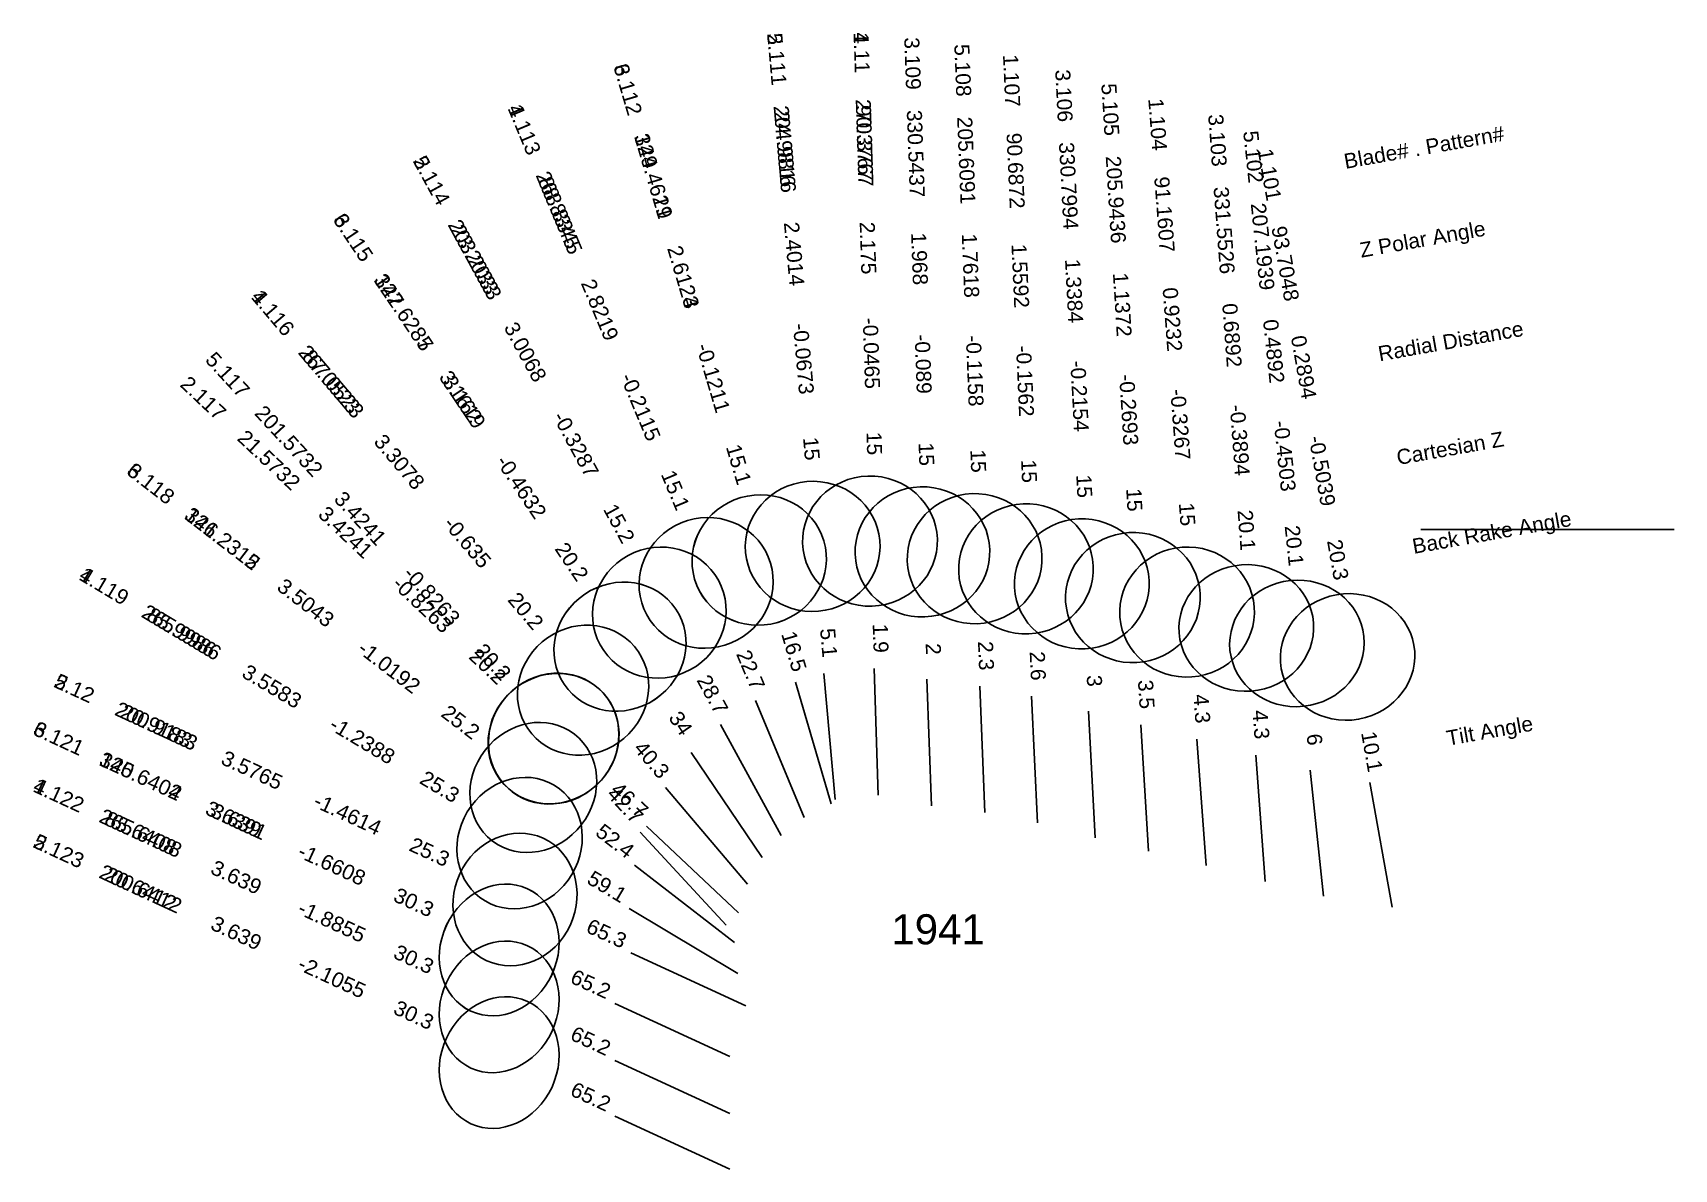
# Model space of a CAD drawing. Header units: inches. Extents: x 30.52 to 37, y 15.47 to 19.96.
import ezdxf
from ezdxf.enums import TextEntityAlignment as Align

# ---------------------------------------------------------------- set-up
doc = ezdxf.new("R2010")
doc.units = ezdxf.units.IN
doc.header["$MEASUREMENT"] = 0
for name, color, linetype, true_color in [('Blade_1', 30, 'Continuous', 0xff7f00), ('Blade_2', 7, 'Continuous', 0xcccc00), ('Blade_3', 7, 'Continuous', 0x00cc00), ('Blade_4', 7, 'Continuous', 0x00cccc), ('Blade_5', 7, 'Continuous', 0x0066cc), ('Blade_6', 190, 'Continuous', 0x7f00ff)]:
    doc.layers.add(name, color=color, linetype=linetype, true_color=true_color)
doc.styles.get("Standard").update_dxf_attribs({"font": 'arial.ttf'})

msp = doc.modelspace()

# ---------------------------------------------------------------- linework, layer by layer
msp.add_line((36, 18), (37, 18))
at = {"layer": 'Blade_1'}
for p, q in [((33.8412, 17.4503), (33.8574, 16.9505)), ((33.3726, 17.3241), (33.5657, 16.8629)), ((34.4633, 17.3408), (34.4857, 16.8413)), ((35.1148, 17.1712), (35.1525, 16.6727)), ((33.0177, 16.9809), (33.3409, 16.5994)), ((35.7986, 17.0004), (35.886, 16.508)), ((32.8739, 16.5028), (33.303, 16.2463)), ((32.8181, 15.9034), (33.272, 15.6938))]:
    msp.add_line(p, q, dxfattribs=at)
for centre, major_axis, ratio in [((33.825, 17.9535), (0.2659, 0.0086), 0.96589), ((33.1781, 17.7885), (0.2454, 0.1028), 0.96527), ((34.4408, 17.8438), (0.2657, 0.0119), 0.965856), ((35.0768, 17.6733), (0.2652, 0.0201), 0.965728), ((35.7106, 17.4961), (0.2619, 0.0465), 0.937729), ((32.6922, 17.365), (0.2029, 0.172), 0.938451), ((32.4417, 16.7612), (0.1365, 0.2283), 0.904412), ((32.361, 16.1145), (0.1115, 0.2415), 0.863714)]:
    msp.add_ellipse(centre, major_axis=major_axis, ratio=ratio, dxfattribs=at)
at = {"layer": 'Blade_2'}
for p, q in [((33.6432, 17.4312), (33.6875, 16.9331)), ((33.2346, 17.2295), (33.4744, 16.7907)), ((32.9423, 16.8283), (33.3061, 16.4854)), ((32.8808, 16.3279), (33.3349, 16.1188)), ((32.8181, 15.6834), (33.272, 15.4738))]:
    msp.add_line(p, q, dxfattribs=at)
for centre, major_axis, ratio in [((33.5986, 17.9327), (0.265, 0.0235), 0.965775), ((32.9932, 17.6713), (0.2334, 0.1276), 0.96517), ((32.5759, 17.1737), (0.1825, 0.1936), 0.938332), ((32.4235, 16.5386), (0.1113, 0.2416), 0.904301), ((32.361, 15.8945), (0.1115, 0.2415), 0.863711)]:
    msp.add_ellipse(centre, major_axis=major_axis, ratio=ratio, dxfattribs=at)
at = {"layer": 'Blade_3'}
for p, q in [((33.5304, 17.3961), (33.6722, 16.9166)), ((34.0498, 17.4078), (34.0675, 16.9081)), ((34.6878, 17.2818), (34.7138, 16.7825)), ((33.1194, 17.1192), (33.3988, 16.7046)), ((35.3482, 17.1085), (35.3853, 16.6099)), ((32.8946, 16.6736), (33.2907, 16.3684)), ((32.818, 16.1281), (33.2719, 15.9184))]:
    msp.add_line(p, q, dxfattribs=at)
for centre, major_axis, ratio in [((33.3876, 17.8789), (0.2551, 0.0754), 0.965419), ((34.032, 17.911), (0.2658, 0.0094), 0.965882), ((34.6616, 17.7846), (0.2656, 0.0138), 0.965832), ((32.838, 17.5368), (0.2206, 0.1486), 0.938569), ((35.3108, 17.6106), (0.2653, 0.0197), 0.939348), ((32.4957, 16.9808), (0.1623, 0.2107), 0.904543), ((32.3609, 16.3392), (0.1115, 0.2415), 0.863717)]:
    msp.add_ellipse(centre, major_axis=major_axis, ratio=ratio, dxfattribs=at)
at = {"layer": 'Blade_4'}
for p, q in [((33.8412, 17.4503), (33.8574, 16.9505)), ((33.3726, 17.3241), (33.5657, 16.8629)), ((33.0177, 16.9809), (33.3409, 16.5994)), ((32.8739, 16.5028), (33.303, 16.2463)), ((32.8181, 15.9034), (33.272, 15.6938))]:
    msp.add_line(p, q, dxfattribs=at)
for centre, major_axis, ratio in [((33.825, 17.9535), (0.2659, 0.0086), 0.96589), ((33.1781, 17.7885), (0.2454, 0.1028), 0.96527), ((32.6922, 17.365), (0.2029, 0.172), 0.938451), ((32.4417, 16.7612), (0.1365, 0.2283), 0.904412), ((32.361, 16.1145), (0.1115, 0.2415), 0.863714)]:
    msp.add_ellipse(centre, major_axis=major_axis, ratio=ratio, dxfattribs=at)
at = {"layer": 'Blade_5'}
for p, q in [((33.6432, 17.4312), (33.6875, 16.9331)), ((34.2582, 17.3811), (34.278, 16.8815)), ((33.2346, 17.2295), (33.4744, 16.7907)), ((34.8937, 17.2281), (34.9243, 16.7291)), ((35.5634, 17.049), (35.6157, 16.5517)), ((32.9176, 16.8039), (33.2568, 16.4366)), ((32.8808, 16.3279), (33.3349, 16.1188)), ((32.8181, 15.6834), (33.272, 15.4738))]:
    msp.add_line(p, q, dxfattribs=at)
for centre, major_axis, ratio in [((33.5986, 17.9327), (0.265, 0.0235), 0.965775), ((34.2382, 17.8842), (0.2658, 0.0105), 0.965871), ((32.9932, 17.6713), (0.2334, 0.1276), 0.96517), ((34.8628, 17.7307), (0.2655, 0.0163), 0.965795), ((35.5108, 17.5497), (0.2645, 0.0278), 0.939004), ((32.5759, 17.1737), (0.1954, 0.1805), 0.938425), ((32.4235, 16.5386), (0.1113, 0.2416), 0.904301), ((32.361, 15.8945), (0.1115, 0.2415), 0.863711)]:
    msp.add_ellipse(centre, major_axis=major_axis, ratio=ratio, dxfattribs=at)
at = {"layer": 'Blade_6'}
for p, q in [((33.5305, 17.3961), (33.6723, 16.9166)), ((33.1194, 17.1192), (33.3988, 16.7046)), ((32.8946, 16.6735), (33.2907, 16.3684)), ((32.8181, 16.1281), (33.272, 15.9184))]:
    msp.add_line(p, q, dxfattribs=at)
for centre, major_axis, ratio in [((33.3877, 17.8789), (0.2551, 0.0754), 0.965419), ((32.8381, 17.5368), (0.2206, 0.1486), 0.93857), ((32.4957, 16.9808), (0.1623, 0.2107), 0.904544), ((32.361, 16.3392), (0.1115, 0.2415), 0.863719)]:
    msp.add_ellipse(centre, major_axis=major_axis, ratio=ratio, dxfattribs=at)

# ---------------------------------------------------------------- texts
for s, height, p in [('Blade# . Pattern#', 0.059375, (35.6969, 19.4523)), ('Z Polar Angle', 0.059375, (35.7592, 19.1016)), ('Radial Distance', 0.059375, (35.8319, 18.6923)), ('Cartesian Z', 0.059375, (35.9045, 18.2831)), ('Back Rake Angle', 0.059375, (35.9668, 17.9323)), ('Tilt Angle', 0.05937, (36.1013, 17.1747))]:
    msp.add_text(s, height=height, rotation=10.0668).set_placement(p, align=Align.MIDDLE_LEFT)
msp.add_text('1941', height=0.11875).set_placement((34.0938, 16.4209), align=Align.MIDDLE_CENTER)
at = {"layer": 'Blade_1'}
for s, rotation, p in [('1.11', 271.85303, (33.7626, 19.881)), ('1.107', 272.56281, (34.3546, 19.7704)), ('1.113', 292.72315, (32.4332, 19.5673)), ('90.3767', 271.85303, (33.7741, 19.5249)), ('1.104', 274.3231, (34.9314, 19.5963)), ('90.6872', 272.56281, (34.3705, 19.4145)), ('1.101', 280.0668, (35.3735, 19.3949)), ('88.8345', 292.72315, (32.5708, 19.2387)), ('91.1607', 274.3231, (34.9583, 19.2411)), ('2.175', 271.85303, (33.7876, 19.1095)), ('93.7048', 280.0668, (35.4358, 19.0441)), ('1.5592', 272.56281, (34.3891, 18.9993)), ('2.8219', 292.72315, (32.7313, 18.8554)), ('1.116', 310.27518, (31.4455, 18.8363)), ('0.9232', 274.3231, (34.9896, 18.8266)), ('-0.0465', 271.85303, (33.801, 18.6941)), ('0.2894', 280.0668, (35.5084, 18.6349)), ('87.0523', 310.27518, (31.6758, 18.5645)), ('-0.1562', 272.56281, (34.4077, 18.5841)), ('-0.2115', 292.72315, (32.8919, 18.472)), ('-0.3267', 274.3231, (35.021, 18.4122)), ('3.3078', 310.27518, (31.9445, 18.2474)), ('15', 271.85303, (33.8125, 18.338)), ('-0.5039', 280.0668, (35.5811, 18.2257)), ('15.1', 292.72315, (33.0295, 18.1434)), ('15', 272.56281, (34.4236, 18.2282)), ('15', 274.3231, (35.0478, 18.057)), ('-0.635', 310.27518, (32.2132, 17.9303)), ('20.3', 280.0668, (35.6433, 17.8749)), ('1.119', 329.12822, (30.7865, 17.7507)), ('20.2', 310.27518, (32.4435, 17.6585)), ('85.9986', 329.12822, (31.0922, 17.568)), ('1.9', 271.85303, (33.8374, 17.569)), ('22.7', 292.72315, (33.3267, 17.4336)), ('2.6', 272.56281, (34.458, 17.4594)), ('3.5583', 329.12822, (31.449, 17.3547)), ('4.3', 274.3231, (35.1058, 17.2896)), ('-1.2388', 329.12822, (31.8057, 17.1414)), ('10.1', 280.0668, (35.7778, 17.1173)), ('40.3', 310.27518, (32.9409, 17.0715)), ('25.3', 329.12822, (32.1115, 16.9586)), ('1.122', 335.21089, (30.6102, 16.9231)), ('85.6408', 335.21089, (30.9336, 16.7737)), ('3.639', 335.21089, (31.3109, 16.5994)), ('59.1', 329.12822, (32.772, 16.5638)), ('-1.8855', 335.21089, (31.6883, 16.4252)), ('30.3', 335.21089, (32.0117, 16.2758)), ('65.2', 335.21089, (32.7103, 15.9532))]:
    msp.add_text(s, height=0.05937, rotation=rotation, dxfattribs=at).set_placement(p, align=Align.CENTER)
at = {"layer": 'Blade_2'}
for s, rotation, p in [('2.111', 275.07881, (33.4279, 19.8536)), ('24.9816', 275.07881, (33.4594, 19.4988)), ('2.114', 298.65679, (32.0683, 19.3636)), ('23.2033', 298.65679, (32.2392, 19.051)), ('2.4014', 275.07881, (33.4962, 19.0848)), ('3.0068', 298.65679, (32.4385, 18.6862)), ('-0.0673', 275.07881, (33.533, 18.6708)), ('2.117', 316.68976, (31.1726, 18.4966)), ('-0.3287', 298.65679, (32.6378, 18.3215)), ('21.5732', 316.68976, (31.4319, 18.2522)), ('15', 275.07881, (33.5646, 18.3159)), ('3.4241', 316.68976, (31.7343, 17.9671)), ('15.2', 298.65679, (32.8086, 18.0089)), ('-0.8263', 316.68976, (32.0367, 17.682)), ('5.1', 275.07881, (33.6327, 17.5495)), ('20.2', 316.68976, (32.2959, 17.4376)), ('2.12', 335.26738, (30.6719, 17.3455)), ('28.7', 298.65679, (33.1777, 17.3337)), ('20.9183', 335.26738, (30.9954, 17.1964)), ('3.5765', 335.26738, (31.3729, 17.0225)), ('46.7', 316.68976, (32.8559, 16.9098)), ('-1.4614', 335.26738, (31.7504, 16.8486)), ('2.123', 335.21118, (30.6102, 16.7031)), ('25.3', 335.26738, (32.074, 16.6996)), ('20.6412', 335.21118, (30.9336, 16.5537)), ('3.639', 335.21118, (31.311, 16.3794)), ('65.3', 335.26738, (32.7729, 16.3776)), ('-2.1055', 335.21118, (31.6883, 16.2052)), ('30.3', 335.21118, (32.0117, 16.0558)), ('65.2', 335.21118, (32.7103, 15.7332))]:
    msp.add_text(s, height=0.05937, rotation=rotation, dxfattribs=at).set_placement(p, align=Align.CENTER)
at = {"layer": 'Blade_3'}
for s, height, rotation, p in [('3.109', 0.05937, 272.0281, (33.9637, 19.8383)), ('3.112', 0.05937, 286.47453, (32.8407, 19.7282)), ('3.106', 0.05937, 272.9808, (34.5613, 19.7105)), ('330.5437', 0.05937, 272.0281, (33.9763, 19.4823)), ('3.103', 0.05937, 274.25737, (35.1676, 19.5338)), ('329.4621', 0.05937, 286.47453, (32.9418, 19.3866)), ('330.7994', 0.05937, 272.9808, (34.5799, 19.3547)), ('331.5526', 0.05937, 274.25737, (35.1941, 19.1785)), ('3.115', 0.05937, 303.97133, (31.7604, 19.1361)), ('2.6124', 0.05937, 286.47453, (33.0596, 18.988)), ('1.968', 0.05937, 272.0281, (33.991, 19.0669)), ('1.3384', 0.05937, 272.9808, (34.6015, 18.9397)), ('327.6287', 0.05937, 303.97133, (31.9595, 18.8407)), ('0.6892', 0.05937, 274.25737, (35.2249, 18.764)), ('-0.1211', 0.05937, 286.47453, (33.1775, 18.5895)), ('-0.089', 0.05937, 272.0281, (34.0057, 18.6515)), ('3.162', 0.05937, 303.97133, (32.1917, 18.496)), ('-0.2154', 0.05937, 272.9808, (34.6231, 18.5246)), ('-0.3894', 0.05937, 274.25737, (35.2558, 18.3496)), ('-0.4632', 0.05937, 303.97133, (32.424, 18.1513)), ('15.1', 0.05937, 286.47453, (33.2785, 18.2479)), ('15', 0.05937, 272.0281, (34.0183, 18.2955)), ('3.118', 0.05937, 322.39411, (30.9679, 18.1576)), ('15', 0.05937, 272.9808, (34.6416, 18.1688)), ('326.2315', 0.05937, 322.39411, (31.2501, 17.9402)), ('20.1', 0.05937, 274.25737, (35.2822, 17.9943)), ('20.2', 0.05937, 303.97133, (32.623, 17.8559)), ('3.5043', 0.05937, 322.39411, (31.5794, 17.6866)), ('16.5', 0.05937, 286.47453, (33.4967, 17.5099)), ('-1.0192', 0.05937, 322.39411, (31.9086, 17.433)), ('2', 0.0594, 272.0281, (34.0456, 17.5265)), ('3', 0.0594, 272.9808, (34.6816, 17.4004)), ('25.2', 0.05937, 322.39411, (32.1909, 17.2156)), ('3.121', 0.05937, 335.21064, (30.6101, 17.1478)), ('34', 0.05937, 303.97133, (33.053, 17.2177)), ('4.3', 0.05937, 274.25737, (35.3394, 17.2269)), ('325.6404', 0.05937, 335.21064, (30.9335, 16.9984)), ('3.6391', 0.05937, 335.21064, (31.3109, 16.8242)), ('52.4', 0.05937, 322.39411, (32.8005, 16.746)), ('-1.6608', 0.05937, 335.21064, (31.6882, 16.6499)), ('30.3', 0.05937, 335.21064, (32.0116, 16.5005)), ('65.2', 0.05937, 335.21064, (32.7102, 16.1779))]:
    msp.add_text(s, height=height, rotation=rotation, dxfattribs=at).set_placement(p, align=Align.CENTER)
at = {"layer": 'Blade_4'}
for s, rotation, p in [('4.11', 271.85303, (33.7626, 19.881)), ('4.113', 292.72315, (32.4332, 19.5673)), ('270.3767', 271.85303, (33.7741, 19.5249)), ('268.8345', 292.72315, (32.5708, 19.2387)), ('2.175', 271.85303, (33.7876, 19.1095)), ('2.8219', 292.72315, (32.7313, 18.8554)), ('4.116', 310.27518, (31.4455, 18.8363)), ('-0.0465', 271.85303, (33.801, 18.6941)), ('267.0523', 310.27518, (31.6758, 18.5645)), ('-0.2115', 292.72315, (32.8919, 18.472)), ('3.3078', 310.27518, (31.9445, 18.2474)), ('15', 271.85303, (33.8125, 18.338)), ('15.1', 292.72315, (33.0295, 18.1434)), ('-0.635', 310.27518, (32.2132, 17.9303)), ('4.119', 329.12822, (30.7865, 17.7507)), ('265.9986', 329.12822, (31.0922, 17.568)), ('20.2', 310.27518, (32.4435, 17.6585)), ('1.9', 271.85303, (33.8374, 17.569)), ('22.7', 292.72315, (33.3267, 17.4336)), ('3.5583', 329.12822, (31.449, 17.3547)), ('-1.2388', 329.12822, (31.8057, 17.1414)), ('40.3', 310.27518, (32.9409, 17.0715)), ('25.3', 329.12822, (32.1115, 16.9586)), ('4.122', 335.21089, (30.6102, 16.9231)), ('265.6408', 335.21089, (30.9336, 16.7737)), ('3.639', 335.21089, (31.3109, 16.5994)), ('59.1', 329.12822, (32.772, 16.5638)), ('-1.8855', 335.21089, (31.6883, 16.4252)), ('30.3', 335.21089, (32.0117, 16.2758)), ('65.2', 335.21089, (32.7103, 15.9532))]:
    msp.add_text(s, height=0.05937, rotation=rotation, dxfattribs=at).set_placement(p, align=Align.CENTER)
at = {"layer": 'Blade_5'}
for s, height, rotation, p in [('5.111', 0.05937, 275.07881, (33.4279, 19.8536)), ('5.108', 0.05937, 272.27187, (34.1618, 19.8112)), ('5.105', 0.05937, 273.51697, (34.7445, 19.6556)), ('204.9816', 0.05937, 275.07881, (33.4594, 19.4988)), ('205.6091', 0.05937, 272.27187, (34.1759, 19.4552)), ('5.102', 0.05937, 276.00402, (35.3091, 19.4676)), ('5.114', 0.05937, 298.65679, (32.0683, 19.3636)), ('205.9436', 0.05937, 273.51697, (34.7663, 19.3)), ('207.1939', 0.05937, 276.00402, (35.3463, 19.1133)), ('203.2033', 0.05937, 298.65679, (32.2392, 19.051)), ('2.4014', 0.05937, 275.07881, (33.4962, 19.0848)), ('1.7618', 0.05937, 272.27187, (34.1924, 19.0399)), ('1.1372', 0.05937, 273.51697, (34.7918, 18.8851)), ('3.0068', 0.05937, 298.65679, (32.4385, 18.6862)), ('-0.0673', 0.05937, 275.07881, (33.533, 18.6708)), ('0.4892', 0.05937, 276.00402, (35.3898, 18.7)), ('-0.1158', 0.05937, 272.27187, (34.2089, 18.6246)), ('5.117', 0.05937, 312.73157, (31.2673, 18.5903)), ('-0.2693', 0.05937, 273.51697, (34.8173, 18.4703)), ('201.5732', 0.05937, 312.73157, (31.509, 18.3286)), ('-0.3287', 0.05937, 298.65679, (32.6378, 18.3215)), ('-0.4503', 0.05937, 276.00402, (35.4333, 18.2866)), ('15', 0.05937, 275.07881, (33.5646, 18.3159)), ('15', 0.05937, 272.27187, (34.223, 18.2686)), ('3.4241', 0.05937, 312.73157, (31.7911, 18.0233)), ('15', 0.05937, 273.51697, (34.8392, 18.1147)), ('15.2', 0.05937, 298.65679, (32.8086, 18.0089)), ('20.1', 0.05937, 276.00402, (35.4705, 17.9323)), ('-0.8263', 0.05937, 312.73157, (32.0731, 17.718)), ('5.1', 0.05937, 275.07881, (33.6327, 17.5495)), ('20.2', 0.05937, 312.73157, (32.3148, 17.4563)), ('2.3', 0.05937, 272.27187, (34.2535, 17.4998)), ('5.12', 0.05937, 335.26738, (30.6719, 17.3455)), ('28.7', 0.05937, 298.65679, (33.1777, 17.3337)), ('3.5', 0.05937, 273.51697, (34.8864, 17.3467)), ('200.9183', 0.05937, 335.26738, (30.9954, 17.1964)), ('6', 0.0594, 276.00402, (35.551, 17.1671)), ('3.5765', 0.05937, 335.26738, (31.3729, 17.0225)), ('-1.4614', 0.05937, 335.26738, (31.7504, 16.8486)), ('42.7', 0.05937, 312.73157, (32.837, 16.8911)), ('5.123', 0.05937, 335.21118, (30.6102, 16.7031)), ('25.3', 0.05937, 335.26738, (32.074, 16.6996)), ('200.6412', 0.05937, 335.21118, (30.9336, 16.5537)), ('3.639', 0.05937, 335.21118, (31.311, 16.3794)), ('65.3', 0.05937, 335.26738, (32.7729, 16.3776)), ('-2.1055', 0.05937, 335.21118, (31.6883, 16.2052)), ('30.3', 0.05937, 335.21118, (32.0117, 16.0558)), ('65.2', 0.05937, 335.21118, (32.7103, 15.7332))]:
    msp.add_text(s, height=height, rotation=rotation, dxfattribs=at).set_placement(p, align=Align.CENTER)
at = {"layer": 'Blade_6'}
for s, rotation, p in [('6.112', 286.47383, (32.8408, 19.7282)), ('144.4619', 286.47383, (32.9418, 19.3866)), ('6.115', 303.97088, (31.7605, 19.1361)), ('2.6123', 286.47383, (33.0597, 18.988)), ('142.6285', 303.97088, (31.9596, 18.8407)), ('-0.1211', 286.47383, (33.1776, 18.5895)), ('3.1619', 303.97088, (32.1918, 18.496)), ('-0.4632', 303.97088, (32.4241, 18.1513)), ('15.1', 286.47383, (33.2786, 18.2479)), ('6.118', 322.39385, (30.9679, 18.1576)), ('141.2312', 322.39385, (31.2502, 17.9402)), ('20.2', 303.97088, (32.6231, 17.8559)), ('3.5043', 322.39385, (31.5794, 17.6866)), ('16.5', 286.47383, (33.4968, 17.5099)), ('-1.0192', 322.39385, (31.9087, 17.433)), ('25.2', 322.39385, (32.1909, 17.2156)), ('6.121', 335.21049, (30.6102, 17.1478)), ('34', 303.97088, (33.0531, 17.2177)), ('140.6402', 335.21049, (30.9336, 16.9984)), ('3.639', 335.21049, (31.3109, 16.8242)), ('52.4', 322.39385, (32.8005, 16.746)), ('-1.6608', 335.21049, (31.6883, 16.6499)), ('30.3', 335.21049, (32.0117, 16.5005)), ('65.2', 335.21049, (32.7103, 16.1779))]:
    msp.add_text(s, height=0.05937, rotation=rotation, dxfattribs=at).set_placement(p, align=Align.CENTER)

doc.saveas('drawing.dxf')
